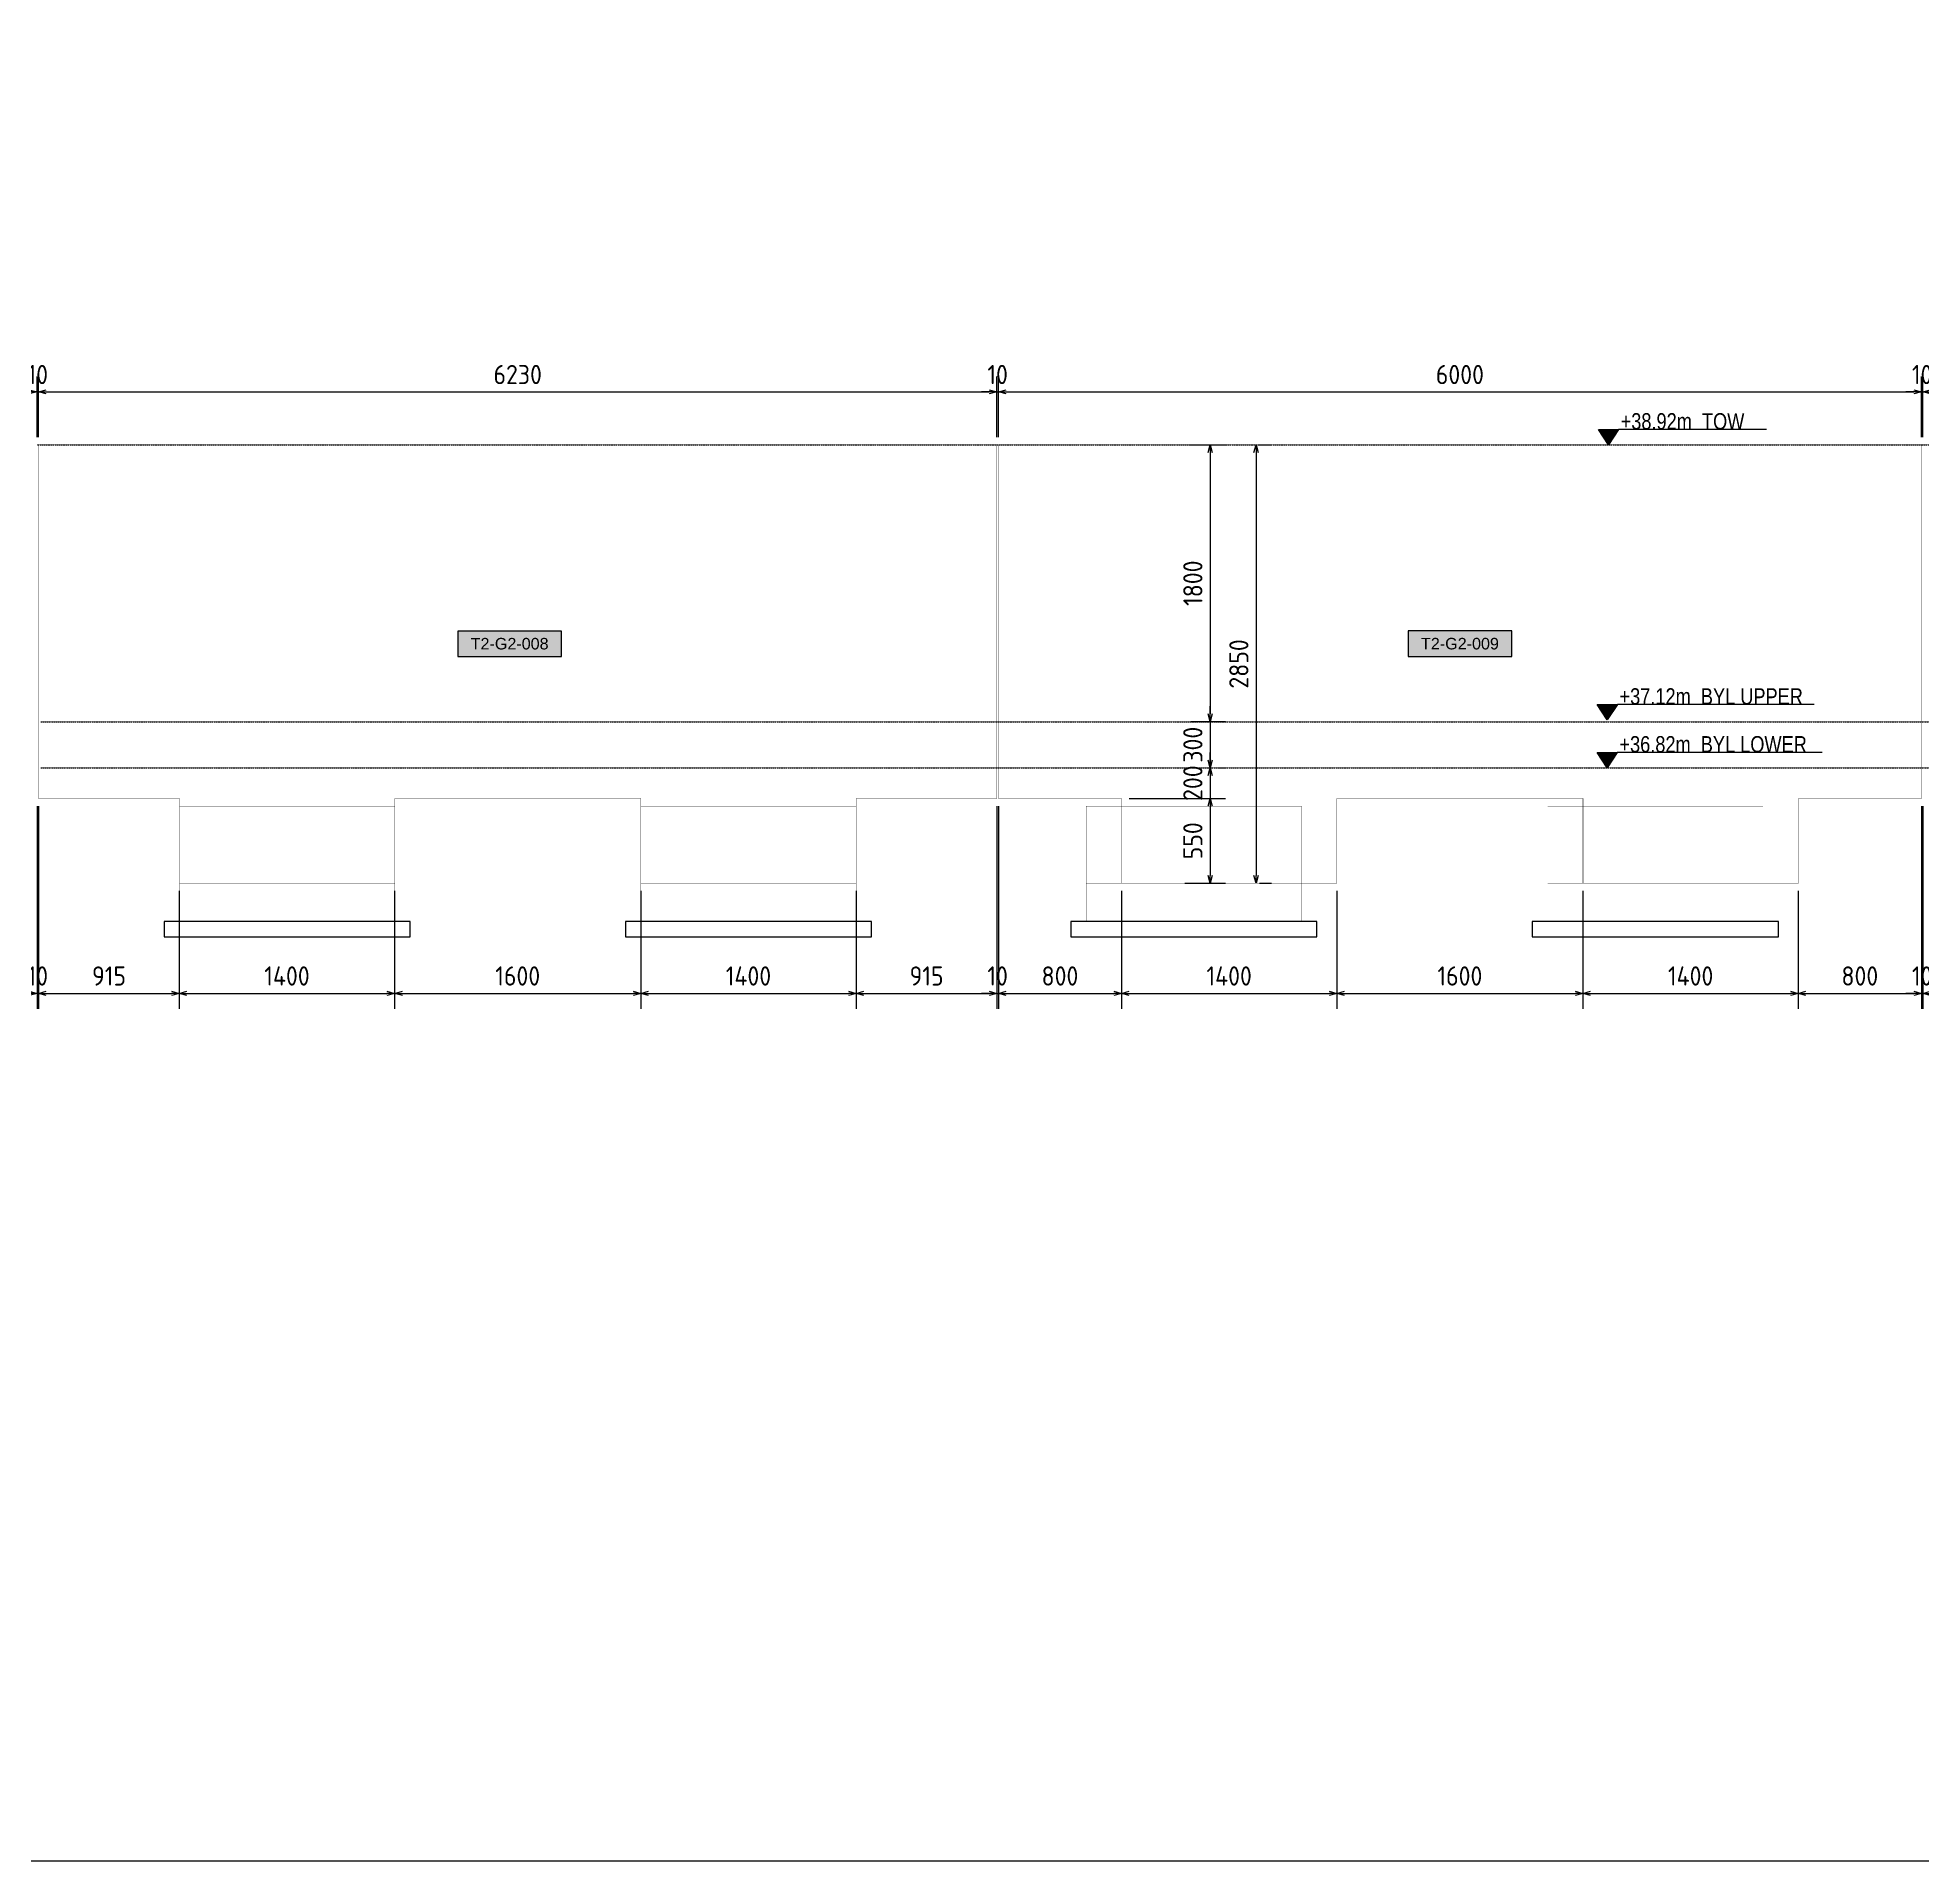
# Model space of a CAD drawing. Header units: centimetres. Extents: x -6122352 to 6876996, y -1694241 to 2592194.
# Drawn here: x 3348444 to 3360696, y 779040 to 790899 of the extents above; entities that cross this region are included whole.
import ezdxf
from ezdxf.enums import TextEntityAlignment as Align

# ---------------------------------------------------------------- set-up
doc = ezdxf.new("R2010")
doc.units = ezdxf.units.CM
doc.header["$MEASUREMENT"] = 0
doc.header["$PDMODE"] = 66
doc.header["$PDSIZE"] = 100
for name, pattern in [('CENTER', [2, 1.25, -0.25, 0.25, -0.25]), ('DASHED2', [0.375, 0.25, -0.125]), ('HIDDEN', [0.375, 0.25, -0.125])]:
    doc.linetypes.add(name, pattern=pattern)
doc.layers.get('Defpoints').update_dxf_attribs({"color": 255, "linetype": 'CENTER'})
for name, color, linetype in [('@MI-TYPE-01', 30, 'Continuous'), ('@MI-TYPE-02', 6, 'Continuous'), ('JML-Dimension', 1, 'Continuous'), ('PANEL-TAGS', 7, 'Continuous'), ('SECTION', 130, 'Continuous')]:
    doc.layers.add(name, color=color, linetype=linetype)
doc.styles.add('PANELTAG_STYLE', font='arial.ttf')
doc.styles.add('Schueco-BEMSTIL', font='isocpeur.ttf', dxfattribs={"width": 0.9})
doc.styles.add('txt-Pisa-std', font='arial.ttf', dxfattribs={"width": 0.8})
doc.dimstyles.new('MI- JWC-TXT-2.5 MM', dxfattribs={"dimscale": 1.5, "dimtxt": 2.5, "dimasz": 1, "dimexe": 2, "dimexo": 1, "dimgap": 1, "dimtad": 1, "dimdec": 0, "dimdsep": 46, "dimtxsty": 'Schueco-BEMSTIL', "dimblk": 'OPEN30', "dimcen": 0, "dimdle": 2, "dimclrd": 140, "dimclre": 8, "dimclrt": 40, "dimadec": 0, "dimazin": 2, "dimtfac": 1, "dimtdec": 0, "dimtix": 1, "dimtmove": 2, "dimatfit": 3, "dimldrblk": 'OPEN', "dimfxl": 2, "dimlwd": -1, "dimlwe": -1, "dimarcsym": 0})

# ---------------------------------------------------------------- blocks, each defined once
blk = doc.blocks.new('*U1142')
at = {"layer": 'JML-Dimension'}
h = blk.add_hatch(color=10, dxfattribs=at)
h.dxf.hatch_style = 1
h.paths.add_polyline_path([(0, 0), (-1.54, 2.37), (1.54, 2.37)])
blk.add_line((24.31, 2.37), (1.54, 2.37), dxfattribs=at)
blk.add_lwpolyline([(0, 0), (-1.54, 2.37), (1.54, 2.37), (0, 0)], dxfattribs=at)
at = {"color": 5, "style": 'txt-Pisa-std', "width": 0.8}
blk.add_attdef('+0.0', text='', height=2.5, dxfattribs=at).set_placement((1.87, 2.37), align=Align.BOTTOM_LEFT)
blk = doc.blocks.new('*U1445')
at = {"layer": 'JML-Dimension'}
h = blk.add_hatch(color=10, dxfattribs=at)
h.dxf.hatch_style = 1
h.paths.add_polyline_path([(0, 0), (-1.54, 2.37), (1.54, 2.37)])
blk.add_line((31.81, 2.37), (1.54, 2.37), dxfattribs=at)
blk.add_lwpolyline([(0, 0), (-1.54, 2.37), (1.54, 2.37), (0, 0)], dxfattribs=at)
at = {"color": 5, "style": 'txt-Pisa-std', "width": 0.8}
blk.add_attdef('+0.0', text='', height=2.5, dxfattribs=at).set_placement((1.87, 2.37), align=Align.BOTTOM_LEFT)
blk = doc.blocks.new('*U1446')
at = {"layer": 'JML-Dimension'}
h = blk.add_hatch(color=10, dxfattribs=at)
h.dxf.hatch_style = 1
h.paths.add_polyline_path([(0, 0), (-1.54, 2.37), (1.54, 2.37)])
blk.add_line((33.03, 2.37), (1.54, 2.37), dxfattribs=at)
blk.add_lwpolyline([(0, 0), (-1.54, 2.37), (1.54, 2.37), (0, 0)], dxfattribs=at)
at = {"color": 5, "style": 'txt-Pisa-std', "width": 0.8}
blk.add_attdef('+0.0', text='', height=2.5, dxfattribs=at).set_placement((1.87, 2.37), align=Align.BOTTOM_LEFT)
blk = doc.blocks.new('_Open30')
at = {"color": 0, "linetype": 'ByBlock', "lineweight": -2}
for p, q in [((-1, 0.27), (0, 0)), ((0, 0), (-1, -0.27)), ((0, 0), (-1, 0))]:
    blk.add_line(p, q, dxfattribs=at)
blk = doc.blocks.new('*D1485')
at = {"layer": '@MI-TYPE-01', "color": 8, "transparency": 16777216}
for p, q in [((3355940, 788251), (3356166, 788251)), ((3355940, 786451), (3356166, 786451))]:
    blk.add_line(p, q, dxfattribs=at)
at = {"layer": '@MI-TYPE-01', "color": 140, "transparency": 16777216}
blk.add_line((3356066, 788201), (3356066, 786501), dxfattribs=at)
at = {"layer": 'Defpoints', "color": 0, "transparency": 16777216}
for p in [(3355890, 788251), (3355890, 786451), (3356066, 786451)]:
    blk.add_point(p, dxfattribs=at)
at = {"layer": '@MI-TYPE-01', "color": 140, "transparency": 16777216, "xscale": 50, "yscale": 50, "zscale": 50}
for p, rotation in [((3356066, 788251), 90), ((3356066, 786451), 270)]:
    blk.add_blockref('_Open30', p, dxfattribs=dict(at, rotation=rotation))
at = {"layer": '@MI-TYPE-01', "color": 40, "transparency": 16777216, "insert": (3355954, 787351), "char_height": 125, "attachment_point": 5, "rotation": 90, "style": 'Schueco-BEMSTIL'}
blk.add_mtext('1800', dxfattribs=at)
blk = doc.blocks.new('_Open')
at = {"color": 0, "linetype": 'ByBlock', "lineweight": -2}
for p, q in [((-1, 0.2), (0, 0)), ((-1, -0.2), (0, 0)), ((0, 0), (-1, 0))]:
    blk.add_line(p, q, dxfattribs=at)
blk = doc.blocks.new('*D1486')
at = {"layer": '@MI-TYPE-01', "color": 8, "transparency": 16777216}
for p, q in [((3355940, 786451), (3356166, 786451)), ((3356116, 786151), (3356166, 786151))]:
    blk.add_line(p, q, dxfattribs=at)
at = {"layer": '@MI-TYPE-01', "color": 140, "transparency": 16777216}
for p, q in [((3356066, 786501), (3356066, 786551)), ((3356066, 786451), (3356066, 786151)), ((3356066, 786101), (3356066, 786051))]:
    blk.add_line(p, q, dxfattribs=at)
at = {"layer": 'Defpoints', "color": 0, "transparency": 16777216}
for p in [(3355890, 786451), (3356066, 786151), (3356066, 786151)]:
    blk.add_point(p, dxfattribs=at)
at = {"layer": '@MI-TYPE-01', "color": 140, "transparency": 16777216, "xscale": 50, "yscale": 50, "zscale": 50}
for p, rotation in [((3356066, 786451), 270), ((3356066, 786151), 90)]:
    blk.add_blockref('_Open30', p, dxfattribs=dict(at, rotation=rotation))
at = {"layer": '@MI-TYPE-01', "color": 40, "transparency": 16777216, "insert": (3355954, 786301), "char_height": 125, "attachment_point": 5, "rotation": 90, "style": 'Schueco-BEMSTIL'}
blk.add_mtext('300', dxfattribs=at)
blk = doc.blocks.new('*D1487')
at = {"layer": '@MI-TYPE-01', "color": 140, "transparency": 16777216}
for p, q in [((3356066, 786201), (3356066, 786251)), ((3356066, 786151), (3356066, 785951)), ((3356066, 785901), (3356066, 785851))]:
    blk.add_line(p, q, dxfattribs=at)
at = {"layer": '@MI-TYPE-01', "color": 8, "transparency": 16777216}
for p, q in [((3356116, 786151), (3356166, 786151)), ((3355540, 785951), (3356166, 785951))]:
    blk.add_line(p, q, dxfattribs=at)
at = {"layer": 'Defpoints', "color": 0, "transparency": 16777216}
for p in [(3356066, 786151), (3355490, 785951), (3356066, 785951)]:
    blk.add_point(p, dxfattribs=at)
at = {"layer": '@MI-TYPE-01', "color": 140, "transparency": 16777216, "xscale": 50, "yscale": 50, "zscale": 50}
for p, rotation in [((3356066, 786151), 270), ((3356066, 785951), 90)]:
    blk.add_blockref('_Open30', p, dxfattribs=dict(at, rotation=rotation))
at = {"layer": '@MI-TYPE-01', "color": 40, "transparency": 16777216, "insert": (3355954, 786051), "char_height": 125, "attachment_point": 5, "rotation": 90, "style": 'Schueco-BEMSTIL'}
blk.add_mtext('200', dxfattribs=at)
blk = doc.blocks.new('*D1488')
at = {"layer": '@MI-TYPE-01', "color": 8, "transparency": 16777216}
for p, q in [((3355540, 785951), (3356166, 785951)), ((3355901, 785401), (3356166, 785401))]:
    blk.add_line(p, q, dxfattribs=at)
at = {"layer": '@MI-TYPE-01', "color": 140, "transparency": 16777216}
blk.add_line((3356066, 785901), (3356066, 785451), dxfattribs=at)
at = {"layer": 'Defpoints', "color": 0, "transparency": 16777216}
for p in [(3355490, 785951), (3355851, 785401), (3356066, 785401)]:
    blk.add_point(p, dxfattribs=at)
at = {"layer": '@MI-TYPE-01', "color": 140, "transparency": 16777216, "xscale": 50, "yscale": 50, "zscale": 50}
for p, rotation in [((3356066, 785951), 90), ((3356066, 785401), 270)]:
    blk.add_blockref('_Open30', p, dxfattribs=dict(at, rotation=rotation))
at = {"layer": '@MI-TYPE-01', "color": 40, "transparency": 16777216, "insert": (3355954, 785676), "char_height": 125, "attachment_point": 5, "rotation": 90, "style": 'Schueco-BEMSTIL'}
blk.add_mtext('550', dxfattribs=at)
blk = doc.blocks.new('*D1489')
at = {"layer": '@MI-TYPE-01', "color": 140, "transparency": 16777216}
blk.add_line((3356365, 788201), (3356365, 785451), dxfattribs=at)
at = {"layer": '@MI-TYPE-01', "color": 8, "transparency": 16777216}
for p, q in [((3356388, 788251), (3356465, 788251)), ((3356388, 785401), (3356465, 785401))]:
    blk.add_line(p, q, dxfattribs=at)
at = {"layer": 'Defpoints', "color": 0, "transparency": 16777216}
for p in [(3356338, 788251), (3356338, 785401), (3356365, 785401)]:
    blk.add_point(p, dxfattribs=at)
at = {"layer": '@MI-TYPE-01', "color": 140, "transparency": 16777216, "xscale": 50, "yscale": 50, "zscale": 50}
for p, rotation in [((3356365, 788251), 90), ((3356365, 785401), 270)]:
    blk.add_blockref('_Open30', p, dxfattribs=dict(at, rotation=rotation))
at = {"layer": '@MI-TYPE-01', "color": 40, "transparency": 16777216, "insert": (3356253, 786826), "char_height": 125, "attachment_point": 5, "rotation": 90, "style": 'Schueco-BEMSTIL'}
blk.add_mtext('2850', dxfattribs=at)
blk = doc.blocks.new('T2-ELE FT')
at = {"color": 12, "linetype": 'HIDDEN', "ltscale": 5, "const_width": 2}
blk.add_lwpolyline([(30306558, 1676366), (30306558, 1676866), (30307958, 1676866), (30307958, 1676366)], dxfattribs=at)
at = {"color": 12, "ltscale": 20, "const_width": 2}
blk.add_lwpolyline([(30306558, 1676366), (30307958, 1676366), (30307958, 1676116), (30306558, 1676116)], close=True, dxfattribs=at)
at = {"color": 8, "ltscale": 20}
blk.add_lwpolyline([(30306458, 1676116), (30308058, 1676116), (30308058, 1676016), (30306458, 1676016)], close=True, dxfattribs=at)
blk = doc.blocks.new('*D1562')
at = {"layer": '@MI-TYPE-01', "color": 8, "transparency": 16777216}
for p, q in [((3348440, 788301), (3348440, 788696)), ((3348450, 788301), (3348450, 788696))]:
    blk.add_line(p, q, dxfattribs=at)
at = {"layer": '@MI-TYPE-01', "color": 140, "transparency": 16777216}
for p, q in [((3348390, 788596), (3348340, 788596)), ((3348440, 788596), (3348450, 788596)), ((3348500, 788596), (3348550, 788596))]:
    blk.add_line(p, q, dxfattribs=at)
at = {"layer": 'Defpoints', "color": 0, "transparency": 16777216}
for p in [(3348450, 788596), (3348440, 788251), (3348450, 788251)]:
    blk.add_point(p, dxfattribs=at)
at = {"layer": '@MI-TYPE-01', "color": 140, "transparency": 16777216, "xscale": 50, "yscale": 50, "zscale": 50}
blk.add_blockref('_Open30', (3348440, 788596), dxfattribs=at)
at = {"layer": '@MI-TYPE-01', "color": 140, "transparency": 16777216, "xscale": 50, "yscale": 50, "zscale": 50, "rotation": 180}
blk.add_blockref('_Open30', (3348450, 788596), dxfattribs=at)
at = {"layer": '@MI-TYPE-01', "color": 40, "transparency": 16777216, "insert": (3348445, 788708), "char_height": 125, "attachment_point": 5, "style": 'Schueco-BEMSTIL'}
blk.add_mtext('10', dxfattribs=at)
blk = doc.blocks.new('*D1563')
at = {"layer": '@MI-TYPE-01', "color": 8, "transparency": 16777216}
for p, q in [((3348450, 788301), (3348450, 788696)), ((3354680, 788301), (3354680, 788696))]:
    blk.add_line(p, q, dxfattribs=at)
at = {"layer": '@MI-TYPE-01', "color": 140, "transparency": 16777216}
blk.add_line((3348500, 788596), (3354630, 788596), dxfattribs=at)
at = {"layer": 'Defpoints', "color": 0, "transparency": 16777216}
for p in [(3354680, 788596), (3348450, 788251), (3354680, 788251)]:
    blk.add_point(p, dxfattribs=at)
at = {"layer": '@MI-TYPE-01', "color": 140, "transparency": 16777216, "xscale": 50, "yscale": 50, "zscale": 50, "rotation": 180}
blk.add_blockref('_Open30', (3348450, 788596), dxfattribs=at)
at = {"layer": '@MI-TYPE-01', "color": 140, "transparency": 16777216, "xscale": 50, "yscale": 50, "zscale": 50}
blk.add_blockref('_Open30', (3354680, 788596), dxfattribs=at)
at = {"layer": '@MI-TYPE-01', "color": 40, "transparency": 16777216, "insert": (3351565, 788708), "char_height": 125, "attachment_point": 5, "style": 'Schueco-BEMSTIL'}
blk.add_mtext('6230', dxfattribs=at)
blk = doc.blocks.new('*D1564')
at = {"layer": '@MI-TYPE-01', "color": 8, "transparency": 16777216}
for p, q in [((3354680, 788301), (3354680, 788696)), ((3354690, 788301), (3354690, 788696))]:
    blk.add_line(p, q, dxfattribs=at)
at = {"layer": '@MI-TYPE-01', "color": 140, "transparency": 16777216}
for p, q in [((3354630, 788596), (3354580, 788596)), ((3354680, 788596), (3354690, 788596)), ((3354740, 788596), (3354790, 788596))]:
    blk.add_line(p, q, dxfattribs=at)
at = {"layer": 'Defpoints', "color": 0, "transparency": 16777216}
for p in [(3354690, 788596), (3354680, 788251), (3354690, 788251)]:
    blk.add_point(p, dxfattribs=at)
at = {"layer": '@MI-TYPE-01', "color": 140, "transparency": 16777216, "xscale": 50, "yscale": 50, "zscale": 50}
blk.add_blockref('_Open30', (3354680, 788596), dxfattribs=at)
at = {"layer": '@MI-TYPE-01', "color": 140, "transparency": 16777216, "xscale": 50, "yscale": 50, "zscale": 50, "rotation": 180}
blk.add_blockref('_Open30', (3354690, 788596), dxfattribs=at)
at = {"layer": '@MI-TYPE-01', "color": 40, "transparency": 16777216, "insert": (3354685, 788708), "char_height": 125, "attachment_point": 5, "style": 'Schueco-BEMSTIL'}
blk.add_mtext('10', dxfattribs=at)
blk = doc.blocks.new('*D1565')
at = {"layer": '@MI-TYPE-01', "color": 8, "transparency": 16777216}
for p, q in [((3354690, 788301), (3354690, 788696)), ((3360690, 788301), (3360690, 788696))]:
    blk.add_line(p, q, dxfattribs=at)
at = {"layer": '@MI-TYPE-01', "color": 140, "transparency": 16777216}
blk.add_line((3354740, 788596), (3360640, 788596), dxfattribs=at)
at = {"layer": 'Defpoints', "color": 0, "transparency": 16777216}
for p in [(3360690, 788596), (3354690, 788251), (3360690, 788251)]:
    blk.add_point(p, dxfattribs=at)
at = {"layer": '@MI-TYPE-01', "color": 140, "transparency": 16777216, "xscale": 50, "yscale": 50, "zscale": 50, "rotation": 180}
blk.add_blockref('_Open30', (3354690, 788596), dxfattribs=at)
at = {"layer": '@MI-TYPE-01', "color": 140, "transparency": 16777216, "xscale": 50, "yscale": 50, "zscale": 50}
blk.add_blockref('_Open30', (3360690, 788596), dxfattribs=at)
at = {"layer": '@MI-TYPE-01', "color": 40, "transparency": 16777216, "insert": (3357690, 788708), "char_height": 125, "attachment_point": 5, "style": 'Schueco-BEMSTIL'}
blk.add_mtext('6000', dxfattribs=at)
blk = doc.blocks.new('*D1566')
at = {"layer": '@MI-TYPE-01', "color": 8, "transparency": 16777216}
for p, q in [((3360690, 788301), (3360690, 788696)), ((3360700, 788301), (3360700, 788696))]:
    blk.add_line(p, q, dxfattribs=at)
at = {"layer": '@MI-TYPE-01', "color": 140, "transparency": 16777216}
for p, q in [((3360640, 788596), (3360590, 788596)), ((3360690, 788596), (3360700, 788596)), ((3360750, 788596), (3360800, 788596))]:
    blk.add_line(p, q, dxfattribs=at)
at = {"layer": 'Defpoints', "color": 0, "transparency": 16777216}
for p in [(3360700, 788596), (3360690, 788251), (3360700, 788251)]:
    blk.add_point(p, dxfattribs=at)
at = {"layer": '@MI-TYPE-01', "color": 140, "transparency": 16777216, "xscale": 50, "yscale": 50, "zscale": 50}
blk.add_blockref('_Open30', (3360690, 788596), dxfattribs=at)
at = {"layer": '@MI-TYPE-01', "color": 140, "transparency": 16777216, "xscale": 50, "yscale": 50, "zscale": 50, "rotation": 180}
blk.add_blockref('_Open30', (3360700, 788596), dxfattribs=at)
at = {"layer": '@MI-TYPE-01', "color": 40, "transparency": 16777216, "insert": (3360695, 788708), "char_height": 125, "attachment_point": 5, "style": 'Schueco-BEMSTIL'}
blk.add_mtext('10', dxfattribs=at)
blk = doc.blocks.new('*D1629')
at = {"layer": '@MI-TYPE-01', "color": 8, "transparency": 16777216}
for p, q in [((3348440, 785901), (3348440, 784584)), ((3348450, 785901), (3348450, 784584))]:
    blk.add_line(p, q, dxfattribs=at)
at = {"layer": '@MI-TYPE-01', "color": 140, "transparency": 16777216}
for p, q in [((3348390, 784684), (3348340, 784684)), ((3348440, 784684), (3348450, 784684)), ((3348500, 784684), (3348550, 784684))]:
    blk.add_line(p, q, dxfattribs=at)
at = {"layer": 'Defpoints', "color": 0, "transparency": 16777216}
for p in [(3348440, 785951), (3348450, 785951), (3348450, 784684)]:
    blk.add_point(p, dxfattribs=at)
at = {"layer": '@MI-TYPE-01', "color": 140, "transparency": 16777216, "xscale": 50, "yscale": 50, "zscale": 50}
blk.add_blockref('_Open30', (3348440, 784684), dxfattribs=at)
at = {"layer": '@MI-TYPE-01', "color": 140, "transparency": 16777216, "xscale": 50, "yscale": 50, "zscale": 50, "rotation": 180}
blk.add_blockref('_Open30', (3348450, 784684), dxfattribs=at)
at = {"layer": '@MI-TYPE-01', "color": 40, "transparency": 16777216, "insert": (3348445, 784797), "char_height": 125, "attachment_point": 5, "style": 'Schueco-BEMSTIL'}
blk.add_mtext('10', dxfattribs=at)
blk = doc.blocks.new('*D1630')
at = {"layer": '@MI-TYPE-01', "color": 8, "transparency": 16777216}
for p, q in [((3348450, 785901), (3348450, 784584)), ((3349365, 785351), (3349365, 784584))]:
    blk.add_line(p, q, dxfattribs=at)
at = {"layer": '@MI-TYPE-01', "color": 140, "transparency": 16777216}
blk.add_line((3348500, 784684), (3349315, 784684), dxfattribs=at)
at = {"layer": 'Defpoints', "color": 0, "transparency": 16777216}
for p in [(3348450, 785951), (3349365, 785401), (3349365, 784684)]:
    blk.add_point(p, dxfattribs=at)
at = {"layer": '@MI-TYPE-01', "color": 140, "transparency": 16777216, "xscale": 50, "yscale": 50, "zscale": 50, "rotation": 180}
blk.add_blockref('_Open30', (3348450, 784684), dxfattribs=at)
at = {"layer": '@MI-TYPE-01', "color": 140, "transparency": 16777216, "xscale": 50, "yscale": 50, "zscale": 50}
blk.add_blockref('_Open30', (3349365, 784684), dxfattribs=at)
at = {"layer": '@MI-TYPE-01', "color": 40, "transparency": 16777216, "insert": (3348908, 784797), "char_height": 125, "attachment_point": 5, "style": 'Schueco-BEMSTIL'}
blk.add_mtext('915', dxfattribs=at)
blk = doc.blocks.new('*D1631')
at = {"layer": '@MI-TYPE-01', "color": 8, "transparency": 16777216}
for p, q in [((3349365, 785351), (3349365, 784584)), ((3350765, 785351), (3350765, 784584))]:
    blk.add_line(p, q, dxfattribs=at)
at = {"layer": '@MI-TYPE-01', "color": 140, "transparency": 16777216}
blk.add_line((3349415, 784684), (3350715, 784684), dxfattribs=at)
at = {"layer": 'Defpoints', "color": 0, "transparency": 16777216}
for p in [(3349365, 785401), (3350765, 785401), (3350765, 784684)]:
    blk.add_point(p, dxfattribs=at)
at = {"layer": '@MI-TYPE-01', "color": 140, "transparency": 16777216, "xscale": 50, "yscale": 50, "zscale": 50, "rotation": 180}
blk.add_blockref('_Open30', (3349365, 784684), dxfattribs=at)
at = {"layer": '@MI-TYPE-01', "color": 140, "transparency": 16777216, "xscale": 50, "yscale": 50, "zscale": 50}
blk.add_blockref('_Open30', (3350765, 784684), dxfattribs=at)
at = {"layer": '@MI-TYPE-01', "color": 40, "transparency": 16777216, "insert": (3350065, 784797), "char_height": 125, "attachment_point": 5, "style": 'Schueco-BEMSTIL'}
blk.add_mtext('1400', dxfattribs=at)
blk = doc.blocks.new('*D1632')
at = {"layer": '@MI-TYPE-01', "color": 8, "transparency": 16777216}
for p, q in [((3350765, 785351), (3350765, 784584)), ((3352365, 785351), (3352365, 784584))]:
    blk.add_line(p, q, dxfattribs=at)
at = {"layer": '@MI-TYPE-01', "color": 140, "transparency": 16777216}
blk.add_line((3350815, 784684), (3352315, 784684), dxfattribs=at)
at = {"layer": 'Defpoints', "color": 0, "transparency": 16777216}
for p in [(3350765, 785401), (3352365, 785401), (3352365, 784684)]:
    blk.add_point(p, dxfattribs=at)
at = {"layer": '@MI-TYPE-01', "color": 140, "transparency": 16777216, "xscale": 50, "yscale": 50, "zscale": 50, "rotation": 180}
blk.add_blockref('_Open30', (3350765, 784684), dxfattribs=at)
at = {"layer": '@MI-TYPE-01', "color": 140, "transparency": 16777216, "xscale": 50, "yscale": 50, "zscale": 50}
blk.add_blockref('_Open30', (3352365, 784684), dxfattribs=at)
at = {"layer": '@MI-TYPE-01', "color": 40, "transparency": 16777216, "insert": (3351565, 784797), "char_height": 125, "attachment_point": 5, "style": 'Schueco-BEMSTIL'}
blk.add_mtext('1600', dxfattribs=at)
blk = doc.blocks.new('*D1633')
at = {"layer": '@MI-TYPE-01', "color": 8, "transparency": 16777216}
for p, q in [((3352365, 785351), (3352365, 784584)), ((3353765, 785351), (3353765, 784584))]:
    blk.add_line(p, q, dxfattribs=at)
at = {"layer": '@MI-TYPE-01', "color": 140, "transparency": 16777216}
blk.add_line((3352415, 784684), (3353715, 784684), dxfattribs=at)
at = {"layer": 'Defpoints', "color": 0, "transparency": 16777216}
for p in [(3352365, 785401), (3353765, 785401), (3353765, 784684)]:
    blk.add_point(p, dxfattribs=at)
at = {"layer": '@MI-TYPE-01', "color": 140, "transparency": 16777216, "xscale": 50, "yscale": 50, "zscale": 50, "rotation": 180}
blk.add_blockref('_Open30', (3352365, 784684), dxfattribs=at)
at = {"layer": '@MI-TYPE-01', "color": 140, "transparency": 16777216, "xscale": 50, "yscale": 50, "zscale": 50}
blk.add_blockref('_Open30', (3353765, 784684), dxfattribs=at)
at = {"layer": '@MI-TYPE-01', "color": 40, "transparency": 16777216, "insert": (3353065, 784797), "char_height": 125, "attachment_point": 5, "style": 'Schueco-BEMSTIL'}
blk.add_mtext('1400', dxfattribs=at)
blk = doc.blocks.new('*D1634')
at = {"layer": '@MI-TYPE-01', "color": 8, "transparency": 16777216}
for p, q in [((3354680, 785901), (3354680, 784584)), ((3353765, 785351), (3353765, 784584))]:
    blk.add_line(p, q, dxfattribs=at)
at = {"layer": '@MI-TYPE-01', "color": 140, "transparency": 16777216}
blk.add_line((3353815, 784684), (3354630, 784684), dxfattribs=at)
at = {"layer": 'Defpoints', "color": 0, "transparency": 16777216}
for p in [(3354680, 785951), (3353765, 785401), (3354680, 784684)]:
    blk.add_point(p, dxfattribs=at)
at = {"layer": '@MI-TYPE-01', "color": 140, "transparency": 16777216, "xscale": 50, "yscale": 50, "zscale": 50, "rotation": 180}
blk.add_blockref('_Open30', (3353765, 784684), dxfattribs=at)
at = {"layer": '@MI-TYPE-01', "color": 140, "transparency": 16777216, "xscale": 50, "yscale": 50, "zscale": 50}
blk.add_blockref('_Open30', (3354680, 784684), dxfattribs=at)
at = {"layer": '@MI-TYPE-01', "color": 40, "transparency": 16777216, "insert": (3354223, 784797), "char_height": 125, "attachment_point": 5, "style": 'Schueco-BEMSTIL'}
blk.add_mtext('915', dxfattribs=at)
blk = doc.blocks.new('*D1635')
at = {"layer": '@MI-TYPE-01', "color": 8, "transparency": 16777216}
for p, q in [((3354680, 785901), (3354680, 784584)), ((3354690, 785901), (3354690, 784584))]:
    blk.add_line(p, q, dxfattribs=at)
at = {"layer": '@MI-TYPE-01', "color": 140, "transparency": 16777216}
for p, q in [((3354630, 784684), (3354580, 784684)), ((3354680, 784684), (3354690, 784684)), ((3354740, 784684), (3354790, 784684))]:
    blk.add_line(p, q, dxfattribs=at)
at = {"layer": 'Defpoints', "color": 0, "transparency": 16777216}
for p in [(3354680, 785951), (3354690, 785951), (3354690, 784684)]:
    blk.add_point(p, dxfattribs=at)
at = {"layer": '@MI-TYPE-01', "color": 140, "transparency": 16777216, "xscale": 50, "yscale": 50, "zscale": 50}
blk.add_blockref('_Open30', (3354680, 784684), dxfattribs=at)
at = {"layer": '@MI-TYPE-01', "color": 140, "transparency": 16777216, "xscale": 50, "yscale": 50, "zscale": 50, "rotation": 180}
blk.add_blockref('_Open30', (3354690, 784684), dxfattribs=at)
at = {"layer": '@MI-TYPE-01', "color": 40, "transparency": 16777216, "insert": (3354685, 784797), "char_height": 125, "attachment_point": 5, "style": 'Schueco-BEMSTIL'}
blk.add_mtext('10', dxfattribs=at)
blk = doc.blocks.new('*D1636')
at = {"layer": '@MI-TYPE-01', "color": 8, "transparency": 16777216}
for p, q in [((3354690, 785901), (3354690, 784584)), ((3355490, 785351), (3355490, 784584))]:
    blk.add_line(p, q, dxfattribs=at)
at = {"layer": '@MI-TYPE-01', "color": 140, "transparency": 16777216}
blk.add_line((3354740, 784684), (3355440, 784684), dxfattribs=at)
at = {"layer": 'Defpoints', "color": 0, "transparency": 16777216}
for p in [(3354690, 785951), (3355490, 785401), (3355490, 784684)]:
    blk.add_point(p, dxfattribs=at)
at = {"layer": '@MI-TYPE-01', "color": 140, "transparency": 16777216, "xscale": 50, "yscale": 50, "zscale": 50, "rotation": 180}
blk.add_blockref('_Open30', (3354690, 784684), dxfattribs=at)
at = {"layer": '@MI-TYPE-01', "color": 140, "transparency": 16777216, "xscale": 50, "yscale": 50, "zscale": 50}
blk.add_blockref('_Open30', (3355490, 784684), dxfattribs=at)
at = {"layer": '@MI-TYPE-01', "color": 40, "transparency": 16777216, "insert": (3355090, 784797), "char_height": 125, "attachment_point": 5, "style": 'Schueco-BEMSTIL'}
blk.add_mtext('800', dxfattribs=at)
blk = doc.blocks.new('*D1637')
at = {"layer": '@MI-TYPE-01', "color": 8, "transparency": 16777216}
for p, q in [((3355490, 785351), (3355490, 784584)), ((3356890, 785351), (3356890, 784584))]:
    blk.add_line(p, q, dxfattribs=at)
at = {"layer": '@MI-TYPE-01', "color": 140, "transparency": 16777216}
blk.add_line((3355540, 784684), (3356840, 784684), dxfattribs=at)
at = {"layer": 'Defpoints', "color": 0, "transparency": 16777216}
for p in [(3355490, 785401), (3356890, 785401), (3356890, 784684)]:
    blk.add_point(p, dxfattribs=at)
at = {"layer": '@MI-TYPE-01', "color": 140, "transparency": 16777216, "xscale": 50, "yscale": 50, "zscale": 50, "rotation": 180}
blk.add_blockref('_Open30', (3355490, 784684), dxfattribs=at)
at = {"layer": '@MI-TYPE-01', "color": 140, "transparency": 16777216, "xscale": 50, "yscale": 50, "zscale": 50}
blk.add_blockref('_Open30', (3356890, 784684), dxfattribs=at)
at = {"layer": '@MI-TYPE-01', "color": 40, "transparency": 16777216, "insert": (3356190, 784797), "char_height": 125, "attachment_point": 5, "style": 'Schueco-BEMSTIL'}
blk.add_mtext('1400', dxfattribs=at)
blk = doc.blocks.new('*D1638')
at = {"layer": '@MI-TYPE-01', "color": 8, "transparency": 16777216}
for p, q in [((3356890, 785351), (3356890, 784584)), ((3358490, 785351), (3358490, 784584))]:
    blk.add_line(p, q, dxfattribs=at)
at = {"layer": '@MI-TYPE-01', "color": 140, "transparency": 16777216}
blk.add_line((3356940, 784684), (3358440, 784684), dxfattribs=at)
at = {"layer": 'Defpoints', "color": 0, "transparency": 16777216}
for p in [(3356890, 785401), (3358490, 785401), (3358490, 784684)]:
    blk.add_point(p, dxfattribs=at)
at = {"layer": '@MI-TYPE-01', "color": 140, "transparency": 16777216, "xscale": 50, "yscale": 50, "zscale": 50, "rotation": 180}
blk.add_blockref('_Open30', (3356890, 784684), dxfattribs=at)
at = {"layer": '@MI-TYPE-01', "color": 140, "transparency": 16777216, "xscale": 50, "yscale": 50, "zscale": 50}
blk.add_blockref('_Open30', (3358490, 784684), dxfattribs=at)
at = {"layer": '@MI-TYPE-01', "color": 40, "transparency": 16777216, "insert": (3357690, 784797), "char_height": 125, "attachment_point": 5, "style": 'Schueco-BEMSTIL'}
blk.add_mtext('1600', dxfattribs=at)
blk = doc.blocks.new('*D1639')
at = {"layer": '@MI-TYPE-01', "color": 8, "transparency": 16777216}
for p, q in [((3358490, 785351), (3358490, 784584)), ((3359890, 785351), (3359890, 784584))]:
    blk.add_line(p, q, dxfattribs=at)
at = {"layer": '@MI-TYPE-01', "color": 140, "transparency": 16777216}
blk.add_line((3358540, 784684), (3359840, 784684), dxfattribs=at)
at = {"layer": 'Defpoints', "color": 0, "transparency": 16777216}
for p in [(3358490, 785401), (3359890, 785401), (3359890, 784684)]:
    blk.add_point(p, dxfattribs=at)
at = {"layer": '@MI-TYPE-01', "color": 140, "transparency": 16777216, "xscale": 50, "yscale": 50, "zscale": 50, "rotation": 180}
blk.add_blockref('_Open30', (3358490, 784684), dxfattribs=at)
at = {"layer": '@MI-TYPE-01', "color": 140, "transparency": 16777216, "xscale": 50, "yscale": 50, "zscale": 50}
blk.add_blockref('_Open30', (3359890, 784684), dxfattribs=at)
at = {"layer": '@MI-TYPE-01', "color": 40, "transparency": 16777216, "insert": (3359190, 784797), "char_height": 125, "attachment_point": 5, "style": 'Schueco-BEMSTIL'}
blk.add_mtext('1400', dxfattribs=at)
blk = doc.blocks.new('*D1640')
at = {"layer": '@MI-TYPE-01', "color": 8, "transparency": 16777216}
for p, q in [((3360690, 785901), (3360690, 784584)), ((3359890, 785351), (3359890, 784584))]:
    blk.add_line(p, q, dxfattribs=at)
at = {"layer": '@MI-TYPE-01', "color": 140, "transparency": 16777216}
blk.add_line((3359940, 784684), (3360640, 784684), dxfattribs=at)
at = {"layer": 'Defpoints', "color": 0, "transparency": 16777216}
for p in [(3360690, 785951), (3359890, 785401), (3360690, 784684)]:
    blk.add_point(p, dxfattribs=at)
at = {"layer": '@MI-TYPE-01', "color": 140, "transparency": 16777216, "xscale": 50, "yscale": 50, "zscale": 50, "rotation": 180}
blk.add_blockref('_Open30', (3359890, 784684), dxfattribs=at)
at = {"layer": '@MI-TYPE-01', "color": 140, "transparency": 16777216, "xscale": 50, "yscale": 50, "zscale": 50}
blk.add_blockref('_Open30', (3360690, 784684), dxfattribs=at)
at = {"layer": '@MI-TYPE-01', "color": 40, "transparency": 16777216, "insert": (3360290, 784797), "char_height": 125, "attachment_point": 5, "style": 'Schueco-BEMSTIL'}
blk.add_mtext('800', dxfattribs=at)
blk = doc.blocks.new('*D1641')
at = {"layer": '@MI-TYPE-01', "color": 8, "transparency": 16777216}
for p, q in [((3360690, 785901), (3360690, 784584)), ((3360700, 785901), (3360700, 784584))]:
    blk.add_line(p, q, dxfattribs=at)
at = {"layer": '@MI-TYPE-01', "color": 140, "transparency": 16777216}
for p, q in [((3360640, 784684), (3360590, 784684)), ((3360690, 784684), (3360700, 784684)), ((3360750, 784684), (3360800, 784684))]:
    blk.add_line(p, q, dxfattribs=at)
at = {"layer": 'Defpoints', "color": 0, "transparency": 16777216}
for p in [(3360690, 785951), (3360700, 785951), (3360700, 784684)]:
    blk.add_point(p, dxfattribs=at)
at = {"layer": '@MI-TYPE-01', "color": 140, "transparency": 16777216, "xscale": 50, "yscale": 50, "zscale": 50}
blk.add_blockref('_Open30', (3360690, 784684), dxfattribs=at)
at = {"layer": '@MI-TYPE-01', "color": 140, "transparency": 16777216, "xscale": 50, "yscale": 50, "zscale": 50, "rotation": 180}
blk.add_blockref('_Open30', (3360700, 784684), dxfattribs=at)
at = {"layer": '@MI-TYPE-01', "color": 40, "transparency": 16777216, "insert": (3360695, 784797), "char_height": 125, "attachment_point": 5, "style": 'Schueco-BEMSTIL'}
blk.add_mtext('10', dxfattribs=at)
blk = doc.blocks.new('PANELTAG')
at = {"layer": 'PANEL-TAGS', "color": 1}
blk.add_lwpolyline([(-13.5, -3.3), (13.5, -3.3), (13.5, 3.3), (-13.5, 3.3)], close=True, dxfattribs=at)
at = {"layer": 'PANEL-TAGS', "color": 40, "true_color": 0xffd700}
blk.add_solid([(-13.5, -3.3), (13.5, -3.3), (-13.5, 3.3), (13.5, 3.3)], dxfattribs=at)
at = {"layer": 'PANEL-TAGS', "color": 5, "style": 'PANELTAG_STYLE'}
blk.add_attdef('TAGNO', text='', height=3, dxfattribs=at).set_placement((0, 0), align=Align.CENTER)

msp = doc.modelspace()

# ---------------------------------------------------------------- linework, layer by layer
msp.add_lwpolyline([(3278170.28592, 802757.28808), (3588252.33865, 802757.28808), (3588252.33865, 779039.77254), (3278170.28592, 779039.77254)], close=True)
at = {"layer": '@MI-TYPE-01', "const_width": 2.5}
for points in [[(3348448.36892, 788250.51806), (3354680.36892, 788250.51806), (3354680.36892, 785950.61757), (3353765.36892, 785950.61757), (3353765.36892, 785400.61757), (3352365.36892, 785400.61757), (3352365.36892, 785950.61757), (3350765.36892, 785950.61757), (3350765.36892, 785400.61757), (3349365.36892, 785400.61757), (3349365.36892, 785950.61757), (3348450.36892, 785950.61757), (3348450.36892, 788250.51806)], [(3354690.36528, 788251.05795), (3360690.36528, 788251.05795), (3360690.36528, 785951.15745), (3359890.36528, 785951.15745), (3359890.36528, 785401.15745), (3358490.36528, 785401.15745), (3358490.36528, 785951.15745), (3356890.36528, 785951.15745), (3356890.36528, 785401.15745), (3355490.36528, 785401.15745), (3355490.36528, 785951.15745), (3354690.36528, 785951.21327)]]:
    msp.add_lwpolyline(points, close=True, dxfattribs=at)
at = {"layer": '@MI-TYPE-02', "color": 160, "linetype": 'DASHED2', "ltscale": 5}
for points in [[(3348440.36892, 788250.51806), (3368939.21294, 788250.51806)], [(3348465.56296, 786450.51811), (3390750.34341, 786450.51811)], [(3348465.56296, 786150.51811), (3390750.34341, 786150.51811)]]:
    msp.add_lwpolyline(points, dxfattribs=at)

# ---------------------------------------------------------------- block references
at = {"color": 2, "xscale": -1}
for p in [(33657323.53049, -890965.25619), (33660323.53049, -890965.25619), (33663218.52684, -890965.31201), (33666218.52684, -890965.31201)]:
    msp.add_blockref('T2-ELE FT', p, dxfattribs=at)
at = {"layer": 'PANEL-TAGS'}
ref = msp.add_blockref('PANELTAG', (3351512.39158, 786957.78128), dxfattribs=dict(at, xscale=25, yscale=25, zscale=25))
ref.add_attrib('TAGNO', 'T2-G2-008', dxfattribs={"color": 5, "height": 75, "style": 'PANELTAG_STYLE'}).set_placement((3351512.39158, 786957.78128), align=Align.MIDDLE_CENTER)
ref = msp.add_blockref('PANELTAG', (3357690.36926, 786958.05123), dxfattribs=dict(at, xscale=25, yscale=25, zscale=25))
ref.add_attrib('TAGNO', 'T2-G2-009', dxfattribs={"color": 5, "height": 75, "style": 'PANELTAG_STYLE'}).set_placement((3357690.36926, 786958.05123), align=Align.MIDDLE_CENTER)
at = {"layer": 'SECTION', "color": 6}
ref = msp.add_blockref('*U1142', (3358655.78226, 788250.78801), dxfattribs=dict(at, xscale=42.30147098076819, yscale=42.30147098076819, zscale=42.30147098076819))
ref.add_attrib('+0.0', '+38.92m  TOW', (3358734.91091, 788351.04507), dxfattribs={"layer": 'JML-Dimension', "color": 5, "height": 105.7536775, "style": 'txt-Pisa-std', "width": 0.8})
ref = msp.add_blockref('*U1445', (3358648.48877, 786461.98914), dxfattribs=dict(at, xscale=42.30147098076819, yscale=42.30147098076819, zscale=42.30147098076819))
ref.add_attrib('+0.0', '+37.12m  BYL UPPER', (3358727.61742, 786562.2462), dxfattribs={"layer": 'JML-Dimension', "color": 5, "height": 105.7536775, "style": 'txt-Pisa-std', "width": 0.8})
ref = msp.add_blockref('*U1446', (3358647.94877, 786150.78805), dxfattribs=dict(at, xscale=42.30147098076819, yscale=42.30147098076819, zscale=42.30147098076819))
ref.add_attrib('+0.0', '+36.82m  BYL LOWER', (3358727.07742, 786251.04512), dxfattribs={"layer": 'JML-Dimension', "color": 5, "height": 105.7536775, "style": 'txt-Pisa-std', "width": 0.8})

# ---------------------------------------------------------------- dimensions: what is measured, and where the dimension line sits
at = {"layer": '@MI-TYPE-01'}
for base, p1, p2, picture, middle in [((3348450.36892, 788595.54934), (3348440.36892, 788251.05795), (3348450.36892, 788250.51806), '*D1562', (3348445.36892, 788708.04934)), ((3354680.36892, 788595.54934), (3348450.36892, 788250.51806), (3354680.36892, 788250.51806), '*D1563', (3351565.36892, 788708.04934)), ((3354690.36528, 788595.54934), (3354680.36892, 788250.51806), (3354690.36528, 788250.51806), '*D1564', (3354685.3671, 788708.04934)), ((3360690.36528, 788595.54934), (3354690.36528, 788250.51806), (3360690.36528, 788250.51806), '*D1565', (3357690.36528, 788708.04934)), ((3360700.36163, 788595.54934), (3360690.36528, 788250.51806), (3360700.36163, 788251.32789), '*D1566', (3360695.36346, 788708.04934)), ((3348450.36892, 784684.25759), (3348440.36892, 785951.15745), (3348450.36892, 785950.61757), '*D1629', (3348445.36892, 784796.75759)), ((3349365.36892, 784684.25759), (3348450.36892, 785950.61757), (3349365.36892, 785400.61757), '*D1630', (3348907.86892, 784796.75759)), ((3354680.36892, 784684.25759), (3353765.36892, 785400.61757), (3354680.36892, 785950.61757), '*D1634', (3354222.86892, 784796.75759)), ((3354690.36528, 784684.25759), (3354680.36892, 785950.61757), (3354690.36528, 785951.21327), '*D1635', (3354685.3671, 784796.75759)), ((3355490.36528, 784684.25759), (3354690.36528, 785951.21327), (3355490.36528, 785401.15745), '*D1636', (3355090.36528, 784796.75759)), ((3360690.36528, 784684.25759), (3359890.36528, 785401.15745), (3360690.36528, 785951.15745), '*D1640', (3360290.36528, 784796.75759)), ((3360700.36163, 784684.25759), (3360690.36528, 785951.15745), (3360700.36163, 785951.48321), '*D1641', (3360695.36346, 784796.75759)), ((3350765.36892, 784684.25759), (3349365.36892, 785400.61757), (3350765.36892, 785400.61757), '*D1631', (3350065.36892, 784796.75759)), ((3352365.36892, 784684.25759), (3350765.36892, 785400.61757), (3352365.36892, 785400.61757), '*D1632', (3351565.36892, 784796.75759)), ((3353765.36892, 784684.25759), (3352365.36892, 785400.61757), (3353765.36892, 785400.61757), '*D1633', (3353065.36892, 784796.75759)), ((3356890.36528, 784684.25759), (3355490.36528, 785401.15745), (3356890.36528, 785401.15745), '*D1637', (3356190.36528, 784796.75759)), ((3358490.36528, 784684.25759), (3356890.36528, 785401.15745), (3358490.36528, 785401.15745), '*D1638', (3357690.36528, 784796.75759)), ((3359890.36528, 784684.25759), (3358490.36528, 785401.15745), (3359890.36528, 785401.15745), '*D1639', (3359190.36528, 784796.75759))]:
    dim = msp.add_linear_dim(base=base, p1=p1, p2=p2, dimstyle='MI- JWC-TXT-2.5 MM', dxfattribs=at)
    dim.commit()
    dim.dimension.update_dxf_attribs({"geometry": picture, "text_midpoint": middle})
for base, p1, p2, picture, middle in [((3356066.27237, 786450.78805), (3355890.35445, 788250.78801), (3355890.35445, 786450.78805), '*D1485', (3355953.77237, 787350.78803)), ((3356365.13472, 785400.88751), (3356338.28299, 788250.78801), (3356338.28299, 785400.88751), '*D1489', (3356252.63472, 786825.83776)), ((3356066.27237, 786150.78805), (3355890.35445, 786450.78805), (3356066.27237, 786150.78805), '*D1486', (3355953.77237, 786300.78805)), ((3356066.27237, 785950.88751), (3356066.27237, 786150.78805), (3355490.36528, 785950.88751), '*D1487', (3355953.77237, 786050.83778)), ((3356066.27237, 785400.88751), (3355490.36528, 785950.88751), (3355850.77328, 785400.88751), '*D1488', (3355953.77237, 785675.88751))]:
    dim = msp.add_linear_dim(base=base, p1=p1, p2=p2, angle=90, dimstyle='MI- JWC-TXT-2.5 MM', dxfattribs=at)
    dim.commit()
    dim.dimension.update_dxf_attribs({"geometry": picture, "text_midpoint": middle})

doc.saveas('drawing.dxf')
